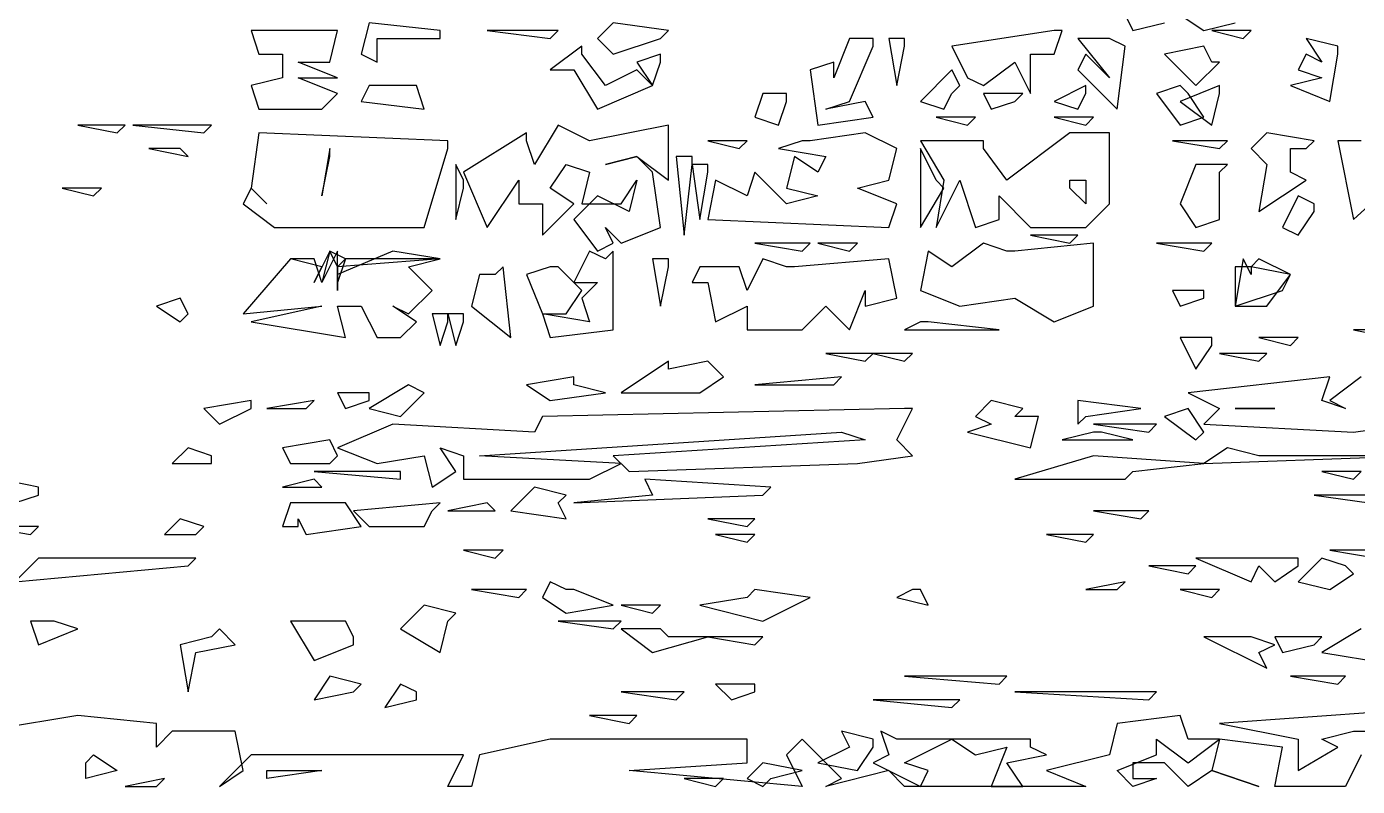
# Model space of a CAD drawing. Extents: x 1 to 798, y 2 to 577.
# Drawn here: x 230.5 to 399.5, y 2 to 98.5 of the extents above; entities that cross this region are included whole.
import ezdxf

# ---------------------------------------------------------------- set-up
doc = ezdxf.new("R2010")
doc.units = 0

msp = doc.modelspace()

# ---------------------------------------------------------------- linework, layer by layer
for p, q in [((370, 100), (371, 98)), ((370, 100), (371, 98)), ((377, 100), (380, 98)), ((377, 100), (380, 98)), ((274, 99), (273, 95)), ((274, 99), (273, 95)), ((283, 98), (274, 99)), ((283, 98), (274, 99)), ((305, 99), (303, 97)), ((305, 99), (303, 97)), ((312, 98), (305, 99)), ((312, 98), (305, 99)), ((371, 98), (375, 99)), ((371, 98), (375, 99)), ((380, 98), (384, 99)), ((380, 98), (384, 99)), ((265, 98), (259, 98)), ((259, 98), (260, 95)), ((265, 98), (259, 98)), ((259, 98), (260, 95)), ((266, 98), (265, 98)), ((266, 98), (265, 98)), ((270, 98), (266, 98)), ((270, 98), (266, 98)), ((269, 94), (270, 98)), ((269, 94), (270, 98)), ((275, 94), (275, 97)), ((275, 97), (283, 97)), ((275, 94), (275, 97)), ((275, 97), (283, 97)), ((283, 97), (283, 98)), ((283, 97), (283, 98)), ((298, 98), (289, 98)), ((289, 98), (297, 97)), ((298, 98), (289, 98)), ((289, 98), (297, 97)), ((297, 97), (298, 98)), ((297, 97), (298, 98)), ((303, 97), (305, 95)), ((303, 97), (305, 95)), ((305, 95), (311, 97)), ((305, 95), (311, 97)), ((311, 97), (312, 98)), ((311, 97), (312, 98)), ((335, 97), (333, 92)), ((335, 97), (333, 92)), ((338, 97), (335, 97)), ((338, 97), (335, 97)), ((338, 96), (338, 97)), ((338, 96), (338, 97)), ((342, 97), (340, 97)), ((340, 97), (341, 91)), ((342, 97), (340, 97)), ((340, 97), (341, 91)), ((342, 96), (342, 97)), ((342, 96), (342, 97)), ((361, 98), (348, 96)), ((361, 98), (348, 96)), ((361, 95), (362, 98)), ((362, 98), (361, 98)), ((361, 95), (362, 98)), ((362, 98), (361, 98)), ((367, 97), (364, 97)), ((364, 97), (368, 92)), ((367, 97), (364, 97)), ((364, 97), (368, 92)), ((368, 97), (367, 97)), ((368, 97), (367, 97)), ((370, 96), (368, 97)), ((370, 96), (368, 97)), ((386, 98), (381, 98)), ((381, 98), (385, 97)), ((386, 98), (381, 98)), ((381, 98), (385, 97)), ((385, 97), (386, 98)), ((385, 97), (386, 98)), ((397, 96), (393, 97)), ((393, 97), (395, 94)), ((397, 96), (393, 97)), ((393, 97), (395, 94)), ((260, 95), (263, 95)), ((260, 95), (263, 95)), ((263, 95), (263, 92)), ((263, 95), (263, 92)), ((273, 95), (275, 94)), ((273, 95), (275, 94)), ((301, 96), (297, 93)), ((301, 96), (297, 93)), ((301, 95), (301, 96)), ((301, 95), (301, 96)), ((304, 91), (301, 95)), ((304, 91), (301, 95)), ((311, 95), (308, 94)), ((311, 95), (308, 94)), ((311, 94), (311, 95)), ((311, 94), (311, 95)), ((335, 89), (338, 96)), ((335, 89), (338, 96)), ((341, 91), (342, 96)), ((341, 91), (342, 96)), ((348, 96), (350, 92)), ((348, 96), (350, 92)), ((358, 90), (358, 95)), ((358, 95), (361, 95)), ((358, 90), (358, 95)), ((358, 95), (361, 95)), ((365, 95), (364, 93)), ((365, 95), (364, 93)), ((368, 92), (365, 95)), ((368, 92), (365, 95)), ((369, 88), (370, 96)), ((369, 88), (370, 96)), ((380, 96), (375, 95)), ((380, 96), (375, 95)), ((375, 95), (379, 91)), ((375, 95), (379, 91)), ((381, 94), (380, 96)), ((381, 94), (380, 96)), ((393, 95), (392, 93)), ((393, 95), (392, 93)), ((395, 94), (393, 95)), ((395, 94), (393, 95)), ((396, 89), (397, 95)), ((396, 89), (397, 95)), ((397, 95), (397, 96)), ((397, 95), (397, 96)), ((270, 92), (265, 94)), ((265, 94), (269, 94)), ((270, 92), (265, 94)), ((265, 94), (269, 94)), ((297, 93), (300, 93)), ((297, 93), (300, 93)), ((300, 93), (303, 88)), ((300, 93), (303, 88)), ((308, 93), (304, 91)), ((308, 93), (304, 91)), ((308, 94), (310, 91)), ((308, 94), (310, 91)), ((310, 91), (308, 93)), ((310, 91), (308, 93)), ((310, 91), (311, 94)), ((310, 91), (311, 94)), ((333, 94), (330, 93)), ((333, 94), (330, 93)), ((330, 93), (331, 86)), ((330, 93), (331, 86)), ((333, 92), (333, 94)), ((333, 92), (333, 94)), ((348, 93), (344, 89)), ((348, 93), (344, 89)), ((349, 91), (348, 93)), ((349, 91), (348, 93)), ((352, 91), (356, 94)), ((352, 91), (356, 94)), ((356, 94), (358, 90)), ((356, 94), (358, 90)), ((364, 93), (369, 88)), ((364, 93), (369, 88)), ((379, 91), (382, 94)), ((379, 91), (382, 94)), ((382, 94), (381, 94)), ((382, 94), (381, 94)), ((392, 93), (395, 92)), ((392, 93), (395, 92)), ((263, 92), (259, 91)), ((263, 92), (259, 91)), ((270, 90), (265, 92)), ((265, 92), (270, 92)), ((270, 90), (265, 92)), ((265, 92), (270, 92)), ((350, 92), (352, 91)), ((350, 92), (352, 91)), ((395, 92), (391, 91)), ((395, 92), (391, 91)), ((259, 91), (260, 88)), ((259, 91), (260, 88)), ((268, 88), (270, 90)), ((268, 88), (270, 90)), ((274, 91), (273, 89)), ((274, 91), (273, 89)), ((279, 91), (274, 91)), ((279, 91), (274, 91)), ((280, 91), (279, 91)), ((280, 91), (279, 91)), ((281, 88), (280, 91)), ((281, 88), (280, 91)), ((303, 88), (310, 91)), ((303, 88), (310, 91)), ((324, 90), (323, 87)), ((324, 90), (323, 87)), ((327, 90), (324, 90)), ((327, 90), (324, 90)), ((327, 89), (327, 90)), ((327, 89), (327, 90)), ((347, 88), (348, 90)), ((347, 88), (348, 90)), ((348, 90), (349, 91)), ((348, 90), (349, 91)), ((357, 90), (352, 90)), ((352, 90), (353, 88)), ((357, 90), (352, 90)), ((352, 90), (353, 88)), ((356, 89), (357, 90)), ((356, 89), (357, 90)), ((365, 91), (361, 89)), ((365, 91), (361, 89)), ((364, 88), (365, 90)), ((364, 88), (365, 90)), ((365, 90), (365, 91)), ((365, 90), (365, 91)), ((377, 91), (374, 90)), ((377, 91), (374, 90)), ((374, 90), (377, 86)), ((374, 90), (377, 86)), ((378, 90), (377, 91)), ((382, 91), (377, 89)), ((378, 90), (377, 91)), ((382, 91), (377, 89)), ((380, 87), (378, 90)), ((380, 87), (378, 90)), ((381, 86), (382, 90)), ((381, 86), (382, 90)), ((382, 90), (382, 91)), ((382, 90), (382, 91)), ((391, 91), (396, 89)), ((391, 91), (396, 89)), ((260, 88), (268, 88)), ((260, 88), (268, 88)), ((273, 89), (281, 88)), ((273, 89), (281, 88)), ((326, 86), (327, 89)), ((326, 86), (327, 89)), ((337, 89), (332, 88)), ((332, 88), (335, 89)), ((337, 89), (332, 88)), ((332, 88), (335, 89)), ((338, 87), (337, 89)), ((338, 87), (337, 89)), ((344, 89), (347, 88)), ((344, 89), (347, 88)), ((353, 88), (356, 89)), ((353, 88), (356, 89)), ((361, 89), (364, 88)), ((361, 89), (364, 88)), ((377, 89), (381, 86)), ((377, 89), (381, 86)), ((323, 87), (326, 86)), ((323, 87), (326, 86)), ((331, 86), (338, 87)), ((331, 86), (338, 87)), ((351, 87), (346, 87)), ((346, 87), (350, 86)), ((351, 87), (346, 87)), ((346, 87), (350, 86)), ((350, 86), (351, 87)), ((350, 86), (351, 87)), ((366, 87), (361, 87)), ((361, 87), (365, 86)), ((366, 87), (361, 87)), ((361, 87), (365, 86)), ((365, 86), (366, 87)), ((365, 86), (366, 87)), ((377, 86), (380, 87)), ((377, 86), (380, 87)), ((243, 86), (237, 86)), ((237, 86), (242, 85)), ((243, 86), (237, 86)), ((237, 86), (242, 85)), ((242, 85), (243, 86)), ((242, 85), (243, 86)), ((254, 86), (244, 86)), ((244, 86), (253, 85)), ((254, 86), (244, 86)), ((244, 86), (253, 85)), ((253, 85), (254, 86)), ((253, 85), (254, 86)), ((260, 85), (259, 78)), ((260, 85), (259, 78)), ((284, 84), (260, 85)), ((284, 84), (260, 85)), ((294, 85), (286, 80)), ((294, 85), (286, 80)), ((294, 84), (294, 85)), ((294, 84), (294, 85)), ((298, 86), (295, 81)), ((298, 86), (295, 81)), ((302, 84), (298, 86)), ((302, 84), (298, 86)), ((312, 86), (302, 84)), ((312, 86), (302, 84)), ((312, 79), (312, 86)), ((312, 79), (312, 86)), ((337, 85), (330, 84)), ((337, 85), (330, 84)), ((341, 83), (337, 85)), ((341, 83), (337, 85)), ((363, 85), (355, 79)), ((363, 85), (355, 79)), ((368, 85), (363, 85)), ((368, 85), (363, 85)), ((368, 76), (368, 85)), ((368, 76), (368, 85)), ((388, 85), (386, 83)), ((388, 85), (386, 83)), ((394, 84), (388, 85)), ((394, 84), (388, 85)), ((250, 83), (246, 83)), ((246, 83), (251, 82)), ((250, 83), (246, 83)), ((246, 83), (251, 82)), ((251, 82), (250, 83)), ((251, 82), (250, 83)), ((269, 83), (268, 77)), ((269, 83), (268, 77)), ((269, 82), (269, 83)), ((269, 82), (269, 83)), ((281, 73), (284, 83)), ((281, 73), (284, 83)), ((284, 83), (284, 84)), ((284, 83), (284, 84)), ((295, 81), (294, 84)), ((295, 81), (294, 84)), ((322, 84), (317, 84)), ((317, 84), (321, 83)), ((322, 84), (317, 84)), ((317, 84), (321, 83)), ((321, 83), (322, 84)), ((321, 83), (322, 84)), ((329, 84), (326, 83)), ((329, 84), (326, 83)), ((326, 83), (332, 82)), ((326, 83), (332, 82)), ((330, 84), (329, 84)), ((330, 84), (329, 84)), ((340, 79), (341, 83)), ((340, 79), (341, 83)), ((352, 84), (344, 84)), ((344, 84), (347, 79)), ((352, 84), (344, 84)), ((344, 84), (347, 79)), ((346, 79), (344, 83)), ((344, 83), (344, 73)), ((346, 79), (344, 83)), ((344, 83), (344, 73)), ((352, 83), (352, 84)), ((352, 83), (352, 84)), ((355, 79), (352, 83)), ((355, 79), (352, 83)), ((383, 84), (376, 84)), ((376, 84), (382, 83)), ((383, 84), (376, 84)), ((376, 84), (382, 83)), ((382, 83), (383, 84)), ((382, 83), (383, 84)), ((386, 83), (388, 81)), ((386, 83), (388, 81)), ((391, 80), (391, 83)), ((391, 83), (393, 83)), ((391, 80), (391, 83)), ((391, 83), (393, 83)), ((393, 83), (394, 84)), ((393, 83), (394, 84)), ((399, 84), (397, 84)), ((397, 84), (399, 74)), ((399, 84), (397, 84)), ((397, 84), (399, 74)), ((399, 74), (410, 84)), ((400, 84), (399, 84)), ((399, 74), (410, 84)), ((400, 84), (399, 84)), ((268, 77), (269, 82)), ((268, 77), (269, 82)), ((308, 82), (304, 81)), ((304, 81), (308, 82)), ((308, 82), (304, 81)), ((304, 81), (308, 82)), ((310, 80), (308, 82)), ((308, 82), (312, 79)), ((310, 80), (308, 82)), ((308, 82), (312, 79)), ((315, 82), (313, 82)), ((313, 82), (314, 72)), ((315, 82), (313, 82)), ((313, 82), (314, 72)), ((315, 81), (315, 82)), ((315, 81), (315, 82)), ((328, 82), (327, 78)), ((328, 82), (327, 78)), ((331, 80), (328, 82)), ((331, 80), (328, 82)), ((332, 82), (331, 80)), ((332, 82), (331, 80)), ((286, 79), (285, 81)), ((285, 81), (285, 74)), ((286, 79), (285, 81)), ((285, 81), (285, 74)), ((286, 80), (289, 73)), ((286, 80), (289, 73)), ((297, 78), (299, 81)), ((297, 78), (299, 81)), ((299, 81), (302, 80)), ((299, 81), (302, 80)), ((302, 80), (301, 76)), ((302, 80), (301, 76)), ((311, 73), (310, 80)), ((311, 73), (310, 80)), ((314, 72), (315, 81)), ((314, 72), (315, 81)), ((317, 81), (315, 81)), ((315, 81), (316, 74)), ((317, 81), (315, 81)), ((315, 81), (316, 74)), ((316, 74), (317, 80)), ((316, 74), (317, 80)), ((317, 80), (317, 81)), ((317, 80), (317, 81)), ((323, 80), (322, 77)), ((323, 80), (322, 77)), ((327, 76), (323, 80)), ((327, 76), (323, 80)), ((379, 81), (377, 76)), ((379, 81), (377, 76)), ((383, 81), (379, 81)), ((383, 81), (379, 81)), ((382, 80), (383, 81)), ((382, 80), (383, 81)), ((382, 74), (382, 80)), ((382, 74), (382, 80)), ((388, 81), (387, 75)), ((388, 81), (387, 75)), ((393, 79), (391, 80)), ((393, 79), (391, 80)), ((240, 78), (235, 78)), ((235, 78), (239, 77)), ((240, 78), (235, 78)), ((235, 78), (239, 77)), ((239, 77), (240, 78)), ((239, 77), (240, 78)), ((259, 78), (258, 76)), ((259, 78), (258, 76)), ((259, 78), (261, 76)), ((261, 76), (259, 78)), ((259, 78), (261, 76)), ((261, 76), (259, 78)), ((285, 74), (286, 78)), ((285, 74), (286, 78)), ((286, 78), (286, 79)), ((286, 78), (286, 79)), ((289, 73), (293, 79)), ((289, 73), (293, 79)), ((293, 79), (293, 76)), ((293, 79), (293, 76)), ((300, 76), (297, 78)), ((300, 76), (297, 78)), ((306, 76), (308, 79)), ((306, 76), (308, 79)), ((308, 79), (307, 75)), ((308, 79), (307, 75)), ((318, 79), (317, 74)), ((318, 79), (317, 74)), ((322, 77), (318, 79)), ((322, 77), (318, 79)), ((327, 78), (331, 77)), ((327, 78), (331, 77)), ((336, 78), (340, 79)), ((336, 78), (340, 79)), ((341, 76), (336, 78)), ((341, 76), (336, 78)), ((344, 73), (347, 78)), ((344, 73), (347, 78)), ((347, 79), (346, 73)), ((346, 73), (349, 79)), ((347, 78), (346, 79)), ((347, 79), (346, 73)), ((346, 73), (349, 79)), ((347, 78), (346, 79)), ((349, 79), (351, 73)), ((349, 79), (351, 73)), ((363, 79), (365, 79)), ((363, 78), (363, 79)), ((363, 79), (365, 79)), ((363, 78), (363, 79)), ((365, 76), (363, 78)), ((365, 76), (363, 78)), ((365, 79), (365, 76)), ((365, 79), (365, 76)), ((387, 75), (393, 79)), ((387, 75), (393, 79)), ((303, 77), (300, 74)), ((303, 77), (300, 74)), ((307, 75), (303, 77)), ((307, 75), (303, 77)), ((331, 77), (327, 76)), ((331, 77), (327, 76)), ((354, 74), (354, 77)), ((354, 77), (358, 73)), ((354, 74), (354, 77)), ((354, 77), (358, 73)), ((392, 77), (390, 73)), ((392, 77), (390, 73)), ((394, 76), (392, 77)), ((394, 76), (392, 77)), ((258, 76), (262, 73)), ((258, 76), (262, 73)), ((293, 76), (296, 76)), ((293, 76), (296, 76)), ((296, 76), (296, 72)), ((296, 72), (300, 76)), ((296, 76), (296, 72)), ((296, 72), (300, 76)), ((301, 76), (306, 76)), ((301, 76), (306, 76)), ((340, 73), (341, 76)), ((340, 73), (341, 76)), ((365, 73), (368, 76)), ((365, 73), (368, 76)), ((377, 76), (379, 73)), ((377, 76), (379, 73)), ((392, 72), (394, 75)), ((392, 72), (394, 75)), ((394, 75), (394, 76)), ((394, 75), (394, 76)), ((262, 73), (281, 73)), ((262, 73), (281, 73)), ((300, 74), (303, 70)), ((300, 74), (303, 70)), ((305, 71), (304, 73)), ((304, 73), (306, 71)), ((305, 71), (304, 73)), ((304, 73), (306, 71)), ((306, 71), (311, 73)), ((306, 71), (311, 73)), ((317, 74), (340, 73)), ((317, 74), (340, 73)), ((351, 73), (354, 74)), ((351, 73), (354, 74)), ((358, 73), (365, 73)), ((358, 73), (365, 73)), ((379, 73), (382, 74)), ((379, 73), (382, 74)), ((390, 73), (392, 72)), ((390, 73), (392, 72)), ((303, 70), (305, 71)), ((303, 70), (305, 71)), ((330, 71), (323, 71)), ((323, 71), (329, 70)), ((330, 71), (323, 71)), ((323, 71), (329, 70)), ((329, 70), (330, 71)), ((329, 70), (330, 71)), ((336, 71), (331, 71)), ((331, 71), (335, 70)), ((336, 71), (331, 71)), ((331, 71), (335, 70)), ((335, 70), (336, 71)), ((335, 70), (336, 71)), ((352, 71), (348, 68)), ((352, 71), (348, 68)), ((355, 70), (352, 71)), ((355, 70), (352, 71)), ((366, 71), (356, 70)), ((366, 71), (356, 70)), ((364, 72), (358, 72)), ((358, 72), (363, 71)), ((364, 72), (358, 72)), ((358, 72), (363, 71)), ((363, 71), (364, 72)), ((363, 71), (364, 72)), ((366, 63), (366, 71)), ((366, 63), (366, 71)), ((381, 71), (374, 71)), ((374, 71), (380, 70)), ((381, 71), (374, 71)), ((374, 71), (380, 70)), ((380, 70), (381, 71)), ((380, 70), (381, 71)), ((269, 70), (267, 66)), ((269, 70), (267, 66)), ((269, 70), (268, 66)), ((270, 70), (268, 66)), ((270, 70), (268, 66)), ((270, 70), (268, 66)), ((269, 70), (268, 66)), ((270, 70), (268, 66)), ((270, 70), (268, 66)), ((270, 70), (268, 66)), ((271, 69), (269, 70)), ((270, 68), (269, 70)), ((271, 69), (269, 70)), ((270, 68), (269, 70)), ((270, 67), (270, 70)), ((270, 66), (270, 70)), ((277, 70), (270, 67)), ((270, 65), (270, 70)), ((270, 67), (270, 70)), ((270, 66), (270, 70)), ((277, 70), (270, 67)), ((270, 65), (270, 70)), ((283, 69), (277, 70)), ((283, 69), (277, 70)), ((302, 70), (300, 66)), ((302, 70), (300, 66)), ((304, 69), (302, 70)), ((304, 69), (302, 70)), ((305, 70), (304, 69)), ((305, 70), (304, 69)), ((305, 60), (305, 70)), ((305, 60), (305, 70)), ((345, 70), (344, 65)), ((345, 70), (344, 65)), ((348, 68), (345, 70)), ((348, 68), (345, 70)), ((356, 70), (355, 70)), ((356, 70), (355, 70)), ((264, 69), (258, 62)), ((264, 69), (258, 62)), ((264, 69), (258, 62)), ((264, 69), (258, 62)), ((264, 69), (258, 62)), ((264, 69), (258, 62)), ((264, 69), (258, 62)), ((264, 69), (258, 62)), ((264, 69), (258, 62)), ((264, 69), (258, 62)), ((267, 69), (264, 69)), ((268, 68), (264, 69)), ((267, 69), (264, 69)), ((267, 69), (264, 69)), ((267, 69), (264, 69)), ((267, 69), (264, 69)), ((268, 68), (264, 69)), ((267, 69), (264, 69)), ((267, 69), (264, 69)), ((267, 69), (264, 69)), ((268, 66), (267, 69)), ((268, 66), (267, 69)), ((268, 66), (267, 69)), ((268, 66), (267, 69)), ((268, 66), (267, 69)), ((268, 66), (267, 69)), ((268, 66), (267, 69)), ((268, 66), (267, 69)), ((267, 66), (268, 68)), ((267, 66), (268, 68)), ((271, 69), (270, 68)), ((283, 69), (270, 68)), ((271, 69), (270, 66)), ((271, 69), (270, 68)), ((283, 69), (270, 68)), ((271, 69), (270, 66)), ((270, 68), (270, 67)), ((270, 68), (270, 67)), ((272, 69), (271, 69)), ((283, 69), (271, 69)), ((283, 69), (271, 69)), ((272, 69), (271, 69)), ((283, 69), (271, 69)), ((283, 69), (271, 69)), ((283, 69), (272, 69)), ((283, 69), (272, 69)), ((279, 68), (283, 69)), ((279, 68), (283, 69)), ((279, 68), (283, 69)), ((279, 68), (283, 69)), ((279, 68), (283, 69)), ((279, 68), (283, 69)), ((279, 68), (283, 69)), ((279, 68), (283, 69)), ((279, 68), (283, 69)), ((279, 68), (283, 69)), ((282, 65), (279, 68)), ((282, 65), (279, 68)), ((282, 65), (279, 68)), ((282, 65), (279, 68)), ((282, 65), (279, 68)), ((282, 65), (279, 68)), ((282, 65), (279, 68)), ((282, 65), (279, 68)), ((282, 65), (279, 68)), ((282, 65), (279, 68)), ((291, 68), (290, 67)), ((291, 68), (290, 67)), ((292, 59), (291, 68)), ((292, 59), (291, 68)), ((297, 68), (294, 67)), ((297, 68), (294, 67)), ((298, 68), (297, 68)), ((298, 68), (297, 68)), ((301, 65), (298, 68)), ((301, 65), (298, 68)), ((312, 69), (310, 69)), ((310, 69), (311, 63)), ((312, 69), (310, 69)), ((310, 69), (311, 63)), ((311, 63), (312, 68)), ((311, 63), (312, 68)), ((312, 68), (312, 69)), ((312, 68), (312, 69)), ((316, 68), (315, 66)), ((316, 68), (315, 66)), ((321, 68), (316, 68)), ((321, 68), (316, 68)), ((322, 65), (321, 68)), ((322, 65), (321, 68)), ((324, 69), (322, 65)), ((324, 69), (322, 65)), ((327, 68), (324, 69)), ((327, 68), (324, 69)), ((328, 68), (327, 68)), ((328, 68), (327, 68)), ((340, 69), (328, 68)), ((340, 69), (328, 68)), ((341, 64), (340, 69)), ((341, 64), (340, 69)), ((385, 69), (384, 63)), ((385, 69), (384, 63)), ((386, 68), (384, 68)), ((384, 68), (384, 63)), ((386, 68), (384, 68)), ((384, 68), (384, 63)), ((386, 67), (385, 69)), ((386, 67), (385, 69)), ((387, 69), (386, 68)), ((387, 69), (386, 68)), ((391, 67), (386, 68)), ((386, 68), (386, 67)), ((391, 67), (386, 68)), ((386, 68), (386, 67)), ((391, 67), (387, 69)), ((391, 67), (387, 69)), ((270, 67), (270, 66)), ((270, 67), (270, 66)), ((270, 66), (270, 65)), ((270, 66), (270, 65)), ((288, 67), (287, 63)), ((288, 67), (287, 63)), ((290, 67), (288, 67)), ((290, 67), (288, 67)), ((294, 67), (296, 62)), ((294, 67), (296, 62)), ((300, 66), (303, 66)), ((300, 66), (303, 66)), ((303, 66), (301, 64)), ((303, 66), (301, 64)), ((315, 66), (317, 66)), ((315, 66), (317, 66)), ((317, 66), (318, 61)), ((317, 66), (318, 61)), ((388, 63), (391, 67)), ((388, 63), (391, 67)), ((390, 65), (391, 67)), ((390, 65), (391, 67)), ((279, 62), (282, 65)), ((279, 62), (282, 65)), ((279, 62), (282, 65)), ((279, 62), (282, 65)), ((279, 62), (282, 65)), ((279, 62), (282, 65)), ((279, 62), (282, 65)), ((279, 62), (282, 65)), ((279, 62), (282, 65)), ((279, 62), (282, 65)), ((299, 62), (301, 65)), ((299, 62), (301, 65)), ((335, 60), (337, 65)), ((335, 60), (337, 65)), ((337, 65), (337, 63)), ((337, 65), (337, 63)), ((344, 65), (349, 63)), ((344, 65), (349, 63)), ((380, 65), (376, 65)), ((376, 65), (377, 63)), ((380, 65), (376, 65)), ((376, 65), (377, 63)), ((380, 64), (380, 65)), ((380, 64), (380, 65)), ((384, 63), (390, 65)), ((384, 63), (390, 65)), ((250, 64), (247, 63)), ((250, 64), (247, 63)), ((247, 63), (250, 61)), ((247, 63), (250, 61)), ((251, 62), (250, 64)), ((251, 62), (250, 64)), ((258, 62), (268, 63)), ((258, 62), (268, 63)), ((258, 62), (268, 63)), ((258, 62), (268, 63)), ((258, 62), (268, 63)), ((258, 62), (268, 63)), ((258, 62), (268, 63)), ((258, 62), (268, 63)), ((258, 62), (268, 63)), ((258, 62), (268, 63)), ((268, 63), (259, 61)), ((268, 63), (259, 61)), ((268, 63), (259, 61)), ((268, 63), (259, 61)), ((268, 63), (259, 61)), ((268, 63), (259, 61)), ((268, 63), (259, 61)), ((268, 63), (259, 61)), ((268, 63), (259, 61)), ((268, 63), (259, 61)), ((271, 59), (270, 63)), ((270, 63), (273, 63)), ((271, 59), (270, 63)), ((270, 63), (273, 63)), ((271, 59), (270, 63)), ((270, 63), (273, 63)), ((271, 59), (270, 63)), ((270, 63), (273, 63)), ((271, 59), (270, 63)), ((270, 63), (273, 63)), ((271, 59), (270, 63)), ((270, 63), (273, 63)), ((271, 59), (270, 63)), ((270, 63), (273, 63)), ((271, 59), (270, 63)), ((270, 63), (273, 63)), ((271, 59), (270, 63)), ((270, 63), (273, 63)), ((271, 59), (270, 63)), ((270, 63), (273, 63)), ((273, 63), (275, 59)), ((273, 63), (275, 59)), ((273, 63), (275, 59)), ((273, 63), (275, 59)), ((273, 63), (275, 59)), ((273, 63), (275, 59)), ((273, 63), (275, 59)), ((273, 63), (275, 59)), ((273, 63), (275, 59)), ((273, 63), (275, 59)), ((280, 61), (277, 63)), ((277, 63), (279, 62)), ((280, 61), (277, 63)), ((277, 63), (279, 62)), ((280, 61), (277, 63)), ((277, 63), (279, 62)), ((280, 61), (277, 63)), ((277, 63), (279, 62)), ((280, 61), (277, 63)), ((277, 63), (279, 62)), ((280, 61), (277, 63)), ((277, 63), (279, 62)), ((280, 61), (277, 63)), ((277, 63), (279, 62)), ((280, 61), (277, 63)), ((277, 63), (279, 62)), ((280, 61), (277, 63)), ((277, 63), (279, 62)), ((280, 61), (277, 63)), ((277, 63), (279, 62)), ((287, 63), (292, 59)), ((287, 63), (292, 59)), ((301, 64), (302, 61)), ((301, 64), (302, 61)), ((318, 61), (322, 63)), ((318, 61), (322, 63)), ((322, 63), (322, 60)), ((322, 63), (322, 60)), ((329, 60), (332, 63)), ((329, 60), (332, 63)), ((332, 63), (335, 60)), ((332, 63), (335, 60)), ((337, 63), (341, 64)), ((337, 63), (341, 64)), ((349, 63), (356, 64)), ((349, 63), (356, 64)), ((356, 64), (361, 61)), ((356, 64), (361, 61)), ((361, 61), (366, 63)), ((361, 61), (366, 63)), ((377, 63), (380, 64)), ((377, 63), (380, 64)), ((384, 63), (388, 63)), ((384, 63), (388, 63)), ((250, 61), (251, 62)), ((250, 61), (251, 62)), ((259, 61), (271, 59)), ((259, 61), (271, 59)), ((259, 61), (271, 59)), ((259, 61), (271, 59)), ((259, 61), (271, 59)), ((259, 61), (271, 59)), ((259, 61), (271, 59)), ((259, 61), (271, 59)), ((259, 61), (271, 59)), ((259, 61), (271, 59)), ((278, 59), (280, 61)), ((278, 59), (280, 61)), ((278, 59), (280, 61)), ((278, 59), (280, 61)), ((278, 59), (280, 61)), ((278, 59), (280, 61)), ((278, 59), (280, 61)), ((278, 59), (280, 61)), ((278, 59), (280, 61)), ((278, 59), (280, 61)), ((284, 62), (282, 62)), ((282, 62), (283, 58)), ((284, 62), (282, 62)), ((282, 62), (283, 58)), ((283, 58), (284, 61)), ((283, 58), (284, 61)), ((284, 61), (284, 62)), ((286, 62), (284, 62)), ((284, 62), (285, 58)), ((284, 61), (284, 62)), ((286, 62), (284, 62)), ((284, 62), (285, 58)), ((285, 58), (286, 61)), ((285, 58), (286, 61)), ((286, 61), (286, 62)), ((286, 61), (286, 62)), ((302, 61), (296, 62)), ((296, 62), (297, 59)), ((296, 62), (299, 62)), ((302, 61), (296, 62)), ((296, 62), (297, 59)), ((296, 62), (299, 62)), ((344, 61), (342, 60)), ((344, 61), (342, 60)), ((345, 61), (344, 61)), ((345, 61), (344, 61)), ((354, 60), (345, 61)), ((354, 60), (345, 61)), ((297, 59), (305, 60)), ((297, 59), (305, 60)), ((322, 60), (329, 60)), ((322, 60), (329, 60)), ((342, 60), (354, 60)), ((342, 60), (354, 60)), ((405, 60), (399, 60)), ((399, 60), (404, 59)), ((405, 60), (399, 60)), ((399, 60), (404, 59)), ((275, 59), (278, 59)), ((275, 59), (278, 59)), ((275, 59), (278, 59)), ((275, 59), (278, 59)), ((275, 59), (278, 59)), ((275, 59), (278, 59)), ((275, 59), (278, 59)), ((275, 59), (278, 59)), ((275, 59), (278, 59)), ((275, 59), (278, 59)), ((381, 59), (377, 59)), ((377, 59), (379, 55)), ((381, 59), (377, 59)), ((377, 59), (379, 55)), ((379, 55), (381, 58)), ((379, 55), (381, 58)), ((381, 58), (381, 59)), ((381, 58), (381, 59)), ((392, 59), (387, 59)), ((387, 59), (391, 58)), ((392, 59), (387, 59)), ((387, 59), (391, 58)), ((391, 58), (392, 59)), ((391, 58), (392, 59)), ((312, 56), (306, 52)), ((312, 56), (306, 52)), ((317, 56), (312, 55)), ((312, 55), (312, 56)), ((317, 56), (312, 55)), ((312, 55), (312, 56)), ((319, 54), (317, 56)), ((319, 54), (317, 56)), ((338, 57), (332, 57)), ((332, 57), (337, 56)), ((338, 57), (332, 57)), ((332, 57), (337, 56)), ((337, 56), (338, 57)), ((337, 56), (338, 57)), ((343, 57), (338, 57)), ((338, 57), (342, 56)), ((343, 57), (338, 57)), ((338, 57), (342, 56)), ((342, 56), (343, 57)), ((342, 56), (343, 57)), ((388, 57), (382, 57)), ((382, 57), (387, 56)), ((388, 57), (382, 57)), ((382, 57), (387, 56)), ((387, 56), (388, 57)), ((387, 56), (388, 57)), ((279, 53), (274, 50)), ((279, 53), (274, 50)), ((281, 52), (279, 53)), ((281, 52), (279, 53)), ((300, 54), (294, 53)), ((300, 54), (294, 53)), ((294, 53), (297, 51)), ((294, 53), (297, 51)), ((300, 53), (300, 54)), ((300, 53), (300, 54)), ((304, 52), (300, 53)), ((304, 52), (300, 53)), ((316, 52), (319, 54)), ((316, 52), (319, 54)), ((334, 54), (323, 53)), ((334, 54), (323, 53)), ((323, 53), (333, 53)), ((323, 53), (333, 53)), ((333, 53), (334, 54)), ((333, 53), (334, 54)), ((396, 54), (378, 52)), ((396, 54), (378, 52)), ((395, 51), (396, 54)), ((395, 51), (396, 54)), ((400, 54), (396, 51)), ((400, 54), (396, 51)), ((259, 51), (253, 50)), ((259, 51), (253, 50)), ((259, 50), (259, 51)), ((259, 50), (259, 51)), ((267, 51), (261, 50)), ((267, 51), (261, 50)), ((266, 50), (267, 51)), ((266, 50), (267, 51)), ((274, 52), (270, 52)), ((270, 52), (271, 50)), ((274, 52), (270, 52)), ((270, 52), (271, 50)), ((271, 50), (274, 51)), ((271, 50), (274, 51)), ((274, 51), (274, 52)), ((274, 51), (274, 52)), ((278, 49), (280, 51)), ((278, 49), (280, 51)), ((280, 51), (281, 52)), ((280, 51), (281, 52)), ((297, 51), (304, 52)), ((297, 51), (304, 52)), ((306, 52), (316, 52)), ((306, 52), (316, 52)), ((353, 51), (351, 49)), ((353, 51), (351, 49)), ((357, 50), (353, 51)), ((357, 50), (353, 51)), ((372, 50), (364, 51)), ((364, 51), (364, 48)), ((372, 50), (364, 51)), ((364, 51), (364, 48)), ((378, 52), (382, 50)), ((378, 52), (382, 50)), ((398, 50), (395, 51)), ((398, 50), (395, 51)), ((396, 51), (398, 50)), ((396, 51), (398, 50)), ((253, 50), (255, 48)), ((253, 50), (255, 48)), ((255, 48), (259, 50)), ((255, 48), (259, 50)), ((261, 50), (266, 50)), ((261, 50), (266, 50)), ((274, 50), (278, 49)), ((274, 50), (278, 49)), ((342, 50), (296, 49)), ((342, 50), (296, 49)), ((341, 46), (343, 50)), ((341, 46), (343, 50)), ((343, 50), (342, 50)), ((343, 50), (342, 50)), ((356, 49), (357, 50)), ((356, 49), (357, 50)), ((365, 49), (372, 50)), ((365, 49), (372, 50)), ((378, 50), (375, 49)), ((378, 50), (375, 49)), ((380, 47), (378, 50)), ((380, 47), (378, 50)), ((382, 50), (380, 48)), ((382, 50), (380, 48)), ((384, 50), (389, 50)), ((385, 50), (384, 50)), ((384, 50), (389, 50)), ((385, 50), (384, 50)), ((389, 50), (385, 50)), ((389, 50), (385, 50)), ((277, 48), (270, 45)), ((277, 48), (270, 45)), ((295, 47), (277, 48)), ((295, 47), (277, 48)), ((296, 49), (295, 47)), ((296, 49), (295, 47)), ((353, 48), (350, 47)), ((353, 48), (350, 47)), ((351, 49), (353, 48)), ((351, 49), (353, 48)), ((359, 49), (356, 49)), ((359, 49), (356, 49)), ((358, 45), (359, 49)), ((358, 45), (359, 49)), ((364, 48), (365, 49)), ((364, 48), (365, 49)), ((374, 48), (366, 48)), ((366, 48), (373, 47)), ((374, 48), (366, 48)), ((366, 48), (373, 47)), ((373, 47), (374, 48)), ((373, 47), (374, 48)), ((375, 49), (379, 46)), ((375, 49), (379, 46)), ((380, 48), (399, 47)), ((380, 48), (399, 47)), ((399, 47), (413, 49)), ((399, 47), (413, 49)), ((269, 46), (263, 45)), ((269, 46), (263, 45)), ((270, 44), (269, 46)), ((270, 44), (269, 46)), ((288, 44), (334, 47)), ((288, 44), (334, 47)), ((337, 46), (305, 44)), ((337, 46), (305, 44)), ((334, 47), (337, 46)), ((334, 47), (337, 46)), ((343, 44), (341, 46)), ((343, 44), (341, 46)), ((350, 47), (358, 45)), ((350, 47), (358, 45)), ((366, 47), (362, 46)), ((366, 47), (362, 46)), ((362, 46), (371, 46)), ((362, 46), (371, 46)), ((367, 47), (366, 47)), ((367, 47), (366, 47)), ((371, 46), (367, 47)), ((371, 46), (367, 47)), ((379, 46), (380, 47)), ((379, 46), (380, 47)), ((251, 45), (249, 43)), ((251, 45), (249, 43)), ((254, 44), (251, 45)), ((254, 44), (251, 45)), ((254, 43), (254, 44)), ((254, 43), (254, 44)), ((263, 45), (264, 43)), ((263, 45), (264, 43)), ((269, 43), (270, 44)), ((269, 43), (270, 44)), ((270, 45), (275, 43)), ((270, 45), (275, 43)), ((275, 43), (281, 44)), ((275, 43), (281, 44)), ((281, 44), (282, 40)), ((281, 44), (282, 40)), ((285, 42), (283, 45)), ((283, 45), (286, 44)), ((285, 42), (283, 45)), ((283, 45), (286, 44)), ((286, 44), (286, 41)), ((286, 44), (286, 41)), ((306, 43), (288, 44)), ((306, 43), (288, 44)), ((305, 44), (307, 42)), ((305, 44), (307, 42)), ((336, 43), (343, 44)), ((336, 43), (343, 44)), ((366, 44), (356, 41)), ((366, 44), (356, 41)), ((380, 43), (366, 44)), ((380, 43), (366, 44)), ((383, 45), (380, 43)), ((383, 45), (380, 43)), ((380, 43), (407, 44)), ((380, 43), (407, 44)), ((387, 44), (383, 45)), ((387, 44), (383, 45)), ((388, 44), (387, 44)), ((388, 44), (387, 44)), ((407, 44), (388, 44)), ((407, 44), (388, 44)), ((249, 43), (254, 43)), ((249, 43), (254, 43)), ((264, 43), (269, 43)), ((264, 43), (269, 43)), ((302, 41), (306, 43)), ((302, 41), (306, 43)), ((307, 42), (336, 43)), ((307, 42), (336, 43)), ((371, 42), (380, 43)), ((371, 42), (380, 43)), ((232, 40), (227, 41)), ((232, 40), (227, 41)), ((267, 41), (263, 40)), ((267, 41), (263, 40)), ((278, 42), (267, 42)), ((267, 42), (278, 41)), ((278, 42), (267, 42)), ((267, 42), (278, 41)), ((268, 40), (267, 41)), ((268, 40), (267, 41)), ((278, 41), (278, 42)), ((278, 41), (278, 42)), ((282, 40), (285, 42)), ((282, 40), (285, 42)), ((286, 41), (302, 41)), ((286, 41), (302, 41)), ((325, 40), (309, 41)), ((309, 41), (310, 39)), ((325, 40), (309, 41)), ((309, 41), (310, 39)), ((356, 41), (370, 41)), ((356, 41), (370, 41)), ((370, 41), (371, 42)), ((370, 41), (371, 42)), ((400, 42), (395, 42)), ((395, 42), (399, 41)), ((400, 42), (395, 42)), ((395, 42), (399, 41)), ((399, 41), (400, 42)), ((399, 41), (400, 42)), ((229, 38), (232, 39)), ((229, 38), (232, 39)), ((232, 39), (232, 40)), ((232, 39), (232, 40)), ((263, 40), (268, 40)), ((263, 40), (268, 40)), ((295, 40), (292, 37)), ((295, 40), (292, 37)), ((299, 39), (295, 40)), ((299, 39), (295, 40)), ((298, 38), (299, 39)), ((298, 38), (299, 39)), ((310, 39), (300, 38)), ((300, 38), (324, 39)), ((310, 39), (300, 38)), ((300, 38), (324, 39)), ((324, 39), (325, 40)), ((324, 39), (325, 40)), ((402, 39), (394, 39)), ((394, 39), (401, 38)), ((402, 39), (394, 39)), ((394, 39), (401, 38)), ((264, 38), (263, 35)), ((264, 38), (263, 35)), ((271, 38), (264, 38)), ((271, 38), (264, 38)), ((273, 35), (271, 38)), ((273, 35), (271, 38)), ((283, 38), (272, 37)), ((283, 38), (272, 37)), ((282, 37), (283, 38)), ((282, 37), (283, 38)), ((289, 38), (284, 37)), ((289, 38), (284, 37)), ((290, 37), (289, 38)), ((290, 37), (289, 38)), ((299, 36), (298, 38)), ((299, 36), (298, 38)), ((250, 36), (248, 34)), ((250, 36), (248, 34)), ((253, 35), (250, 36)), ((253, 35), (250, 36)), ((265, 36), (266, 34)), ((265, 35), (265, 36)), ((265, 36), (266, 34)), ((265, 35), (265, 36)), ((272, 37), (274, 35)), ((272, 37), (274, 35)), ((281, 35), (282, 37)), ((281, 35), (282, 37)), ((284, 37), (290, 37)), ((284, 37), (290, 37)), ((292, 37), (299, 36)), ((292, 37), (299, 36)), ((323, 36), (317, 36)), ((317, 36), (322, 35)), ((323, 36), (317, 36)), ((317, 36), (322, 35)), ((322, 35), (323, 36)), ((322, 35), (323, 36)), ((373, 37), (366, 37)), ((366, 37), (372, 36)), ((373, 37), (366, 37)), ((366, 37), (372, 36)), ((372, 36), (373, 37)), ((372, 36), (373, 37)), ((232, 35), (225, 35)), ((225, 35), (231, 34)), ((232, 35), (225, 35)), ((225, 35), (231, 34)), ((231, 34), (232, 35)), ((231, 34), (232, 35)), ((248, 34), (252, 34)), ((248, 34), (252, 34)), ((252, 34), (253, 35)), ((252, 34), (253, 35)), ((263, 35), (265, 35)), ((263, 35), (265, 35)), ((266, 34), (273, 35)), ((266, 34), (273, 35)), ((274, 35), (281, 35)), ((274, 35), (281, 35)), ((323, 34), (318, 34)), ((318, 34), (322, 33)), ((323, 34), (318, 34)), ((318, 34), (322, 33)), ((322, 33), (323, 34)), ((322, 33), (323, 34)), ((366, 34), (360, 34)), ((360, 34), (365, 33)), ((366, 34), (360, 34)), ((360, 34), (365, 33)), ((365, 33), (366, 34)), ((365, 33), (366, 34)), ((232, 31), (229, 28)), ((232, 31), (229, 28)), ((252, 31), (232, 31)), ((252, 31), (232, 31)), ((251, 30), (252, 31)), ((251, 30), (252, 31)), ((291, 32), (286, 32)), ((286, 32), (290, 31)), ((291, 32), (286, 32)), ((286, 32), (290, 31)), ((290, 31), (291, 32)), ((290, 31), (291, 32)), ((392, 31), (379, 31)), ((379, 31), (386, 28)), ((392, 31), (379, 31)), ((379, 31), (386, 28)), ((392, 30), (392, 31)), ((395, 31), (392, 28)), ((392, 30), (392, 31)), ((395, 31), (392, 28)), ((398, 30), (395, 31)), ((398, 30), (395, 31)), ((409, 32), (396, 32)), ((396, 32), (402, 31)), ((409, 32), (396, 32)), ((396, 32), (402, 31)), ((229, 28), (251, 30)), ((229, 28), (251, 30)), ((379, 30), (373, 30)), ((373, 30), (378, 29)), ((379, 30), (373, 30)), ((373, 30), (378, 29)), ((378, 29), (379, 30)), ((378, 29), (379, 30)), ((386, 28), (387, 30)), ((386, 28), (387, 30)), ((387, 30), (389, 28)), ((387, 30), (389, 28)), ((389, 28), (392, 30)), ((389, 28), (392, 30)), ((396, 27), (399, 29)), ((396, 27), (399, 29)), ((399, 29), (398, 30)), ((399, 29), (398, 30)), ((297, 28), (296, 26)), ((297, 28), (296, 26)), ((299, 27), (297, 28)), ((299, 27), (297, 28)), ((370, 28), (365, 27)), ((370, 28), (365, 27)), ((369, 27), (370, 28)), ((369, 27), (370, 28)), ((392, 28), (396, 27)), ((392, 28), (396, 27)), ((294, 27), (287, 27)), ((287, 27), (293, 26)), ((294, 27), (287, 27)), ((287, 27), (293, 26)), ((293, 26), (294, 27)), ((293, 26), (294, 27)), ((296, 26), (299, 24)), ((296, 26), (299, 24)), ((300, 27), (299, 27)), ((300, 27), (299, 27)), ((305, 25), (300, 27)), ((305, 25), (300, 27)), ((322, 26), (316, 25)), ((322, 26), (316, 25)), ((323, 27), (322, 26)), ((323, 27), (322, 26)), ((330, 26), (323, 27)), ((330, 26), (323, 27)), ((324, 23), (330, 26)), ((324, 23), (330, 26)), ((343, 27), (341, 26)), ((343, 27), (341, 26)), ((341, 26), (345, 25)), ((341, 26), (345, 25)), ((344, 27), (343, 27)), ((344, 27), (343, 27)), ((345, 25), (344, 27)), ((345, 25), (344, 27)), ((365, 27), (369, 27)), ((365, 27), (369, 27)), ((382, 27), (377, 27)), ((377, 27), (381, 26)), ((382, 27), (377, 27)), ((377, 27), (381, 26)), ((381, 26), (382, 27)), ((381, 26), (382, 27)), ((281, 25), (278, 22)), ((281, 25), (278, 22)), ((285, 24), (281, 25)), ((285, 24), (281, 25)), ((284, 23), (285, 24)), ((284, 23), (285, 24)), ((299, 24), (305, 25)), ((299, 24), (305, 25)), ((311, 25), (306, 25)), ((306, 25), (310, 24)), ((311, 25), (306, 25)), ((306, 25), (310, 24)), ((310, 24), (311, 25)), ((310, 24), (311, 25)), ((316, 25), (324, 23)), ((316, 25), (324, 23)), ((233, 23), (231, 23)), ((231, 23), (232, 20)), ((233, 23), (231, 23)), ((231, 23), (232, 20)), ((232, 20), (237, 22)), ((232, 20), (237, 22)), ((234, 23), (233, 23)), ((234, 23), (233, 23)), ((237, 22), (234, 23)), ((237, 22), (234, 23)), ((255, 22), (254, 21)), ((255, 22), (254, 21)), ((257, 20), (255, 22)), ((257, 20), (255, 22)), ((271, 23), (264, 23)), ((264, 23), (267, 18)), ((271, 23), (264, 23)), ((264, 23), (267, 18)), ((272, 21), (271, 23)), ((272, 21), (271, 23)), ((278, 22), (283, 19)), ((278, 22), (283, 19)), ((283, 19), (284, 23)), ((283, 19), (284, 23)), ((306, 23), (298, 23)), ((298, 23), (305, 22)), ((306, 23), (298, 23)), ((298, 23), (305, 22)), ((305, 22), (306, 23)), ((305, 22), (306, 23)), ((311, 22), (306, 22)), ((306, 22), (310, 19)), ((311, 22), (306, 22)), ((306, 22), (310, 19)), ((312, 21), (311, 22)), ((312, 21), (311, 22)), ((400, 22), (395, 19)), ((400, 22), (395, 19)), ((254, 21), (250, 20)), ((254, 21), (250, 20)), ((272, 20), (272, 21)), ((272, 20), (272, 21)), ((310, 19), (317, 21)), ((310, 19), (317, 21)), ((317, 21), (312, 21)), ((317, 21), (312, 21)), ((324, 21), (317, 21)), ((317, 21), (323, 20)), ((324, 21), (317, 21)), ((317, 21), (323, 20)), ((323, 20), (324, 21)), ((323, 20), (324, 21)), ((385, 21), (380, 21)), ((380, 21), (388, 17)), ((385, 21), (380, 21)), ((380, 21), (388, 17)), ((386, 21), (385, 21)), ((386, 21), (385, 21)), ((389, 20), (386, 21)), ((389, 20), (386, 21)), ((395, 21), (389, 21)), ((389, 21), (390, 19)), ((395, 21), (389, 21)), ((389, 21), (390, 19)), ((394, 20), (395, 21)), ((394, 20), (395, 21)), ((250, 20), (251, 14)), ((250, 20), (251, 14)), ((251, 14), (252, 19)), ((251, 14), (252, 19)), ((252, 19), (257, 20)), ((252, 19), (257, 20)), ((267, 18), (272, 20)), ((267, 18), (272, 20)), ((387, 19), (389, 20)), ((387, 19), (389, 20)), ((388, 17), (387, 19)), ((388, 17), (387, 19)), ((390, 19), (394, 20)), ((390, 19), (394, 20)), ((395, 19), (407, 17)), ((395, 19), (407, 17)), ((269, 16), (267, 13)), ((269, 16), (267, 13)), ((273, 15), (269, 16)), ((273, 15), (269, 16)), ((355, 16), (342, 16)), ((342, 16), (354, 15)), ((355, 16), (342, 16)), ((342, 16), (354, 15)), ((354, 15), (355, 16)), ((354, 15), (355, 16)), ((398, 16), (391, 16)), ((391, 16), (397, 15)), ((398, 16), (391, 16)), ((391, 16), (397, 15)), ((397, 15), (398, 16)), ((397, 15), (398, 16)), ((267, 13), (272, 14)), ((267, 13), (272, 14)), ((272, 14), (273, 15)), ((272, 14), (273, 15)), ((278, 15), (276, 12)), ((278, 15), (276, 12)), ((280, 14), (278, 15)), ((280, 14), (278, 15)), ((280, 13), (280, 14)), ((280, 13), (280, 14)), ((314, 14), (306, 14)), ((306, 14), (313, 13)), ((314, 14), (306, 14)), ((306, 14), (313, 13)), ((313, 13), (314, 14)), ((313, 13), (314, 14)), ((323, 15), (318, 15)), ((318, 15), (320, 13)), ((323, 15), (318, 15)), ((318, 15), (320, 13)), ((320, 13), (323, 14)), ((320, 13), (323, 14)), ((323, 14), (323, 15)), ((323, 14), (323, 15)), ((374, 14), (356, 14)), ((356, 14), (373, 13)), ((374, 14), (356, 14)), ((356, 14), (373, 13)), ((373, 13), (374, 14)), ((373, 13), (374, 14)), ((438, 14), (382, 10)), ((438, 14), (382, 10)), ((276, 12), (280, 13)), ((276, 12), (280, 13)), ((349, 13), (338, 13)), ((338, 13), (348, 12)), ((349, 13), (338, 13)), ((338, 13), (348, 12)), ((348, 12), (349, 13)), ((348, 12), (349, 13)), ((237, 11), (225, 9)), ((237, 11), (225, 9)), ((247, 10), (237, 11)), ((247, 10), (237, 11)), ((308, 11), (302, 11)), ((302, 11), (307, 10)), ((308, 11), (302, 11)), ((302, 11), (307, 10)), ((307, 10), (308, 11)), ((307, 10), (308, 11)), ((377, 11), (369, 10)), ((377, 11), (369, 10)), ((378, 8), (377, 11)), ((378, 8), (377, 11)), ((247, 7), (247, 10)), ((247, 7), (247, 10)), ((249, 9), (247, 7)), ((249, 9), (247, 7)), ((257, 9), (249, 9)), ((257, 9), (249, 9)), ((258, 4), (257, 9)), ((258, 4), (257, 9)), ((338, 8), (334, 9)), ((334, 9), (335, 7)), ((338, 8), (334, 9)), ((334, 9), (335, 7)), ((341, 8), (339, 9)), ((339, 9), (340, 6)), ((341, 8), (339, 9)), ((339, 9), (340, 6)), ((369, 10), (368, 6)), ((369, 10), (368, 6)), ((382, 10), (392, 8)), ((382, 10), (392, 8)), ((395, 8), (399, 9)), ((395, 8), (399, 9)), ((399, 9), (415, 9)), ((399, 9), (415, 9)), ((297, 8), (288, 6)), ((297, 8), (288, 6)), ((322, 8), (297, 8)), ((322, 8), (297, 8)), ((322, 5), (322, 8)), ((322, 5), (322, 8)), ((329, 8), (327, 6)), ((329, 8), (327, 6)), ((334, 3), (329, 8)), ((334, 3), (329, 8)), ((335, 7), (331, 5)), ((335, 7), (331, 5)), ((336, 4), (338, 7)), ((336, 4), (338, 7)), ((338, 7), (338, 8)), ((338, 7), (338, 8)), ((342, 8), (341, 8)), ((342, 8), (341, 8)), ((342, 5), (348, 8)), ((348, 8), (342, 8)), ((342, 5), (348, 8)), ((348, 8), (342, 8)), ((358, 8), (348, 8)), ((348, 8), (351, 6)), ((358, 8), (348, 8)), ((348, 8), (351, 6)), ((351, 6), (355, 7)), ((351, 6), (355, 7)), ((355, 7), (353, 2)), ((355, 7), (353, 2)), ((358, 7), (358, 8)), ((358, 7), (358, 8)), ((360, 6), (358, 7)), ((360, 6), (358, 7)), ((374, 6), (374, 8)), ((374, 8), (378, 5)), ((374, 6), (374, 8)), ((374, 8), (378, 5)), ((378, 5), (382, 8)), ((382, 8), (378, 8)), ((378, 5), (382, 8)), ((382, 8), (378, 8)), ((382, 8), (381, 4)), ((382, 8), (381, 4)), ((390, 7), (382, 8)), ((390, 7), (382, 8)), ((389, 2), (390, 7)), ((389, 2), (390, 7)), ((392, 8), (392, 4)), ((392, 8), (392, 4)), ((392, 4), (397, 7)), ((392, 4), (397, 7)), ((397, 7), (395, 8)), ((397, 7), (395, 8)), ((238, 5), (239, 6)), ((238, 5), (239, 6)), ((239, 6), (242, 4)), ((239, 6), (242, 4)), ((259, 6), (255, 2)), ((259, 6), (255, 2)), ((286, 6), (259, 6)), ((286, 6), (259, 6)), ((284, 2), (286, 6)), ((284, 2), (286, 6)), ((288, 6), (287, 2)), ((288, 6), (287, 2)), ((327, 6), (329, 2)), ((327, 6), (329, 2)), ((340, 6), (338, 5)), ((340, 6), (338, 5)), ((355, 5), (360, 6)), ((355, 5), (360, 6)), ((368, 6), (360, 4)), ((368, 6), (360, 4)), ((369, 4), (374, 6)), ((369, 4), (374, 6)), ((400, 6), (398, 2)), ((400, 6), (398, 2)), ((238, 3), (238, 5)), ((238, 3), (238, 5)), ((242, 4), (238, 3)), ((242, 4), (238, 3)), ((255, 2), (258, 4)), ((255, 2), (258, 4)), ((261, 4), (268, 4)), ((268, 4), (261, 3)), ((261, 3), (261, 4)), ((261, 4), (268, 4)), ((268, 4), (261, 3)), ((261, 3), (261, 4)), ((307, 4), (322, 5)), ((307, 4), (322, 5)), ((329, 2), (307, 4)), ((329, 2), (307, 4)), ((324, 5), (322, 3)), ((324, 5), (322, 3)), ((329, 4), (324, 5)), ((329, 4), (324, 5)), ((325, 3), (329, 4)), ((325, 3), (329, 4)), ((331, 5), (336, 4)), ((331, 5), (336, 4)), ((340, 4), (332, 2)), ((340, 4), (332, 2)), ((338, 5), (344, 2)), ((338, 5), (344, 2)), ((342, 2), (340, 4)), ((342, 2), (340, 4)), ((345, 4), (342, 5)), ((345, 4), (342, 5)), ((344, 2), (345, 4)), ((344, 2), (345, 4)), ((357, 2), (355, 5)), ((357, 2), (355, 5)), ((360, 4), (365, 2)), ((360, 4), (365, 2)), ((371, 2), (369, 4)), ((371, 2), (369, 4)), ((375, 5), (371, 5)), ((371, 5), (371, 3)), ((375, 5), (371, 5)), ((371, 5), (371, 3)), ((378, 2), (375, 5)), ((378, 2), (375, 5)), ((381, 4), (378, 2)), ((381, 4), (378, 2)), ((381, 4), (387, 2)), ((387, 2), (381, 4)), ((381, 4), (387, 2)), ((387, 2), (381, 4)), ((248, 3), (243, 2)), ((248, 3), (243, 2)), ((243, 2), (247, 2)), ((243, 2), (247, 2)), ((247, 2), (248, 3)), ((247, 2), (248, 3)), ((287, 2), (284, 2)), ((287, 2), (284, 2)), ((319, 3), (314, 3)), ((314, 3), (318, 2)), ((319, 3), (314, 3)), ((314, 3), (318, 2)), ((318, 2), (319, 3)), ((318, 2), (319, 3)), ((322, 3), (324, 2)), ((322, 3), (324, 2)), ((324, 2), (325, 3)), ((324, 2), (325, 3)), ((332, 2), (334, 3)), ((332, 2), (334, 3)), ((365, 2), (342, 2)), ((365, 2), (342, 2)), ((353, 2), (357, 2)), ((353, 2), (357, 2)), ((371, 3), (374, 3)), ((374, 3), (371, 2)), ((371, 3), (374, 3)), ((374, 3), (371, 2)), ((398, 2), (389, 2)), ((398, 2), (389, 2))]:
    msp.add_line(p, q)

doc.saveas('drawing.dxf')
